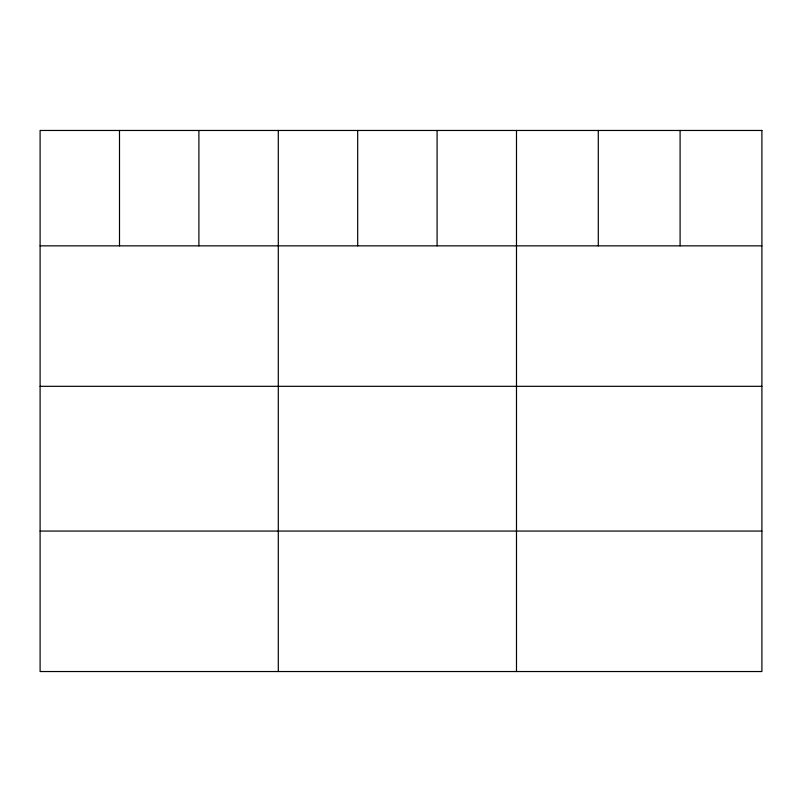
<?xml version="1.0" encoding="UTF-8"?>
<svg xmlns="http://www.w3.org/2000/svg" width="802" height="802" viewBox="0 0 802 802"><rect width="100%" height="100%" fill="white"/><g stroke="black" fill="none" stroke-linecap="round" stroke-linejoin="round"><path stroke-width="1.2" d="M40.1 245.853L761.9 245.853M40.1 386.323L761.9 386.323M40.1 531.064L761.9 531.064M680.096 130.465L680.096 245.853M598.292 130.465L598.292 245.853M516.488 130.465L516.488 671.535M437.09 130.465L437.09 245.853M357.692 130.465L357.692 245.853M278.294 130.465L278.294 671.535M198.896 130.465L198.896 245.853M119.498 130.465L119.498 245.853M761.9 130.465L40.1 130.465L40.1 671.535L761.9 671.535L761.9 130.465"/></g></svg>
